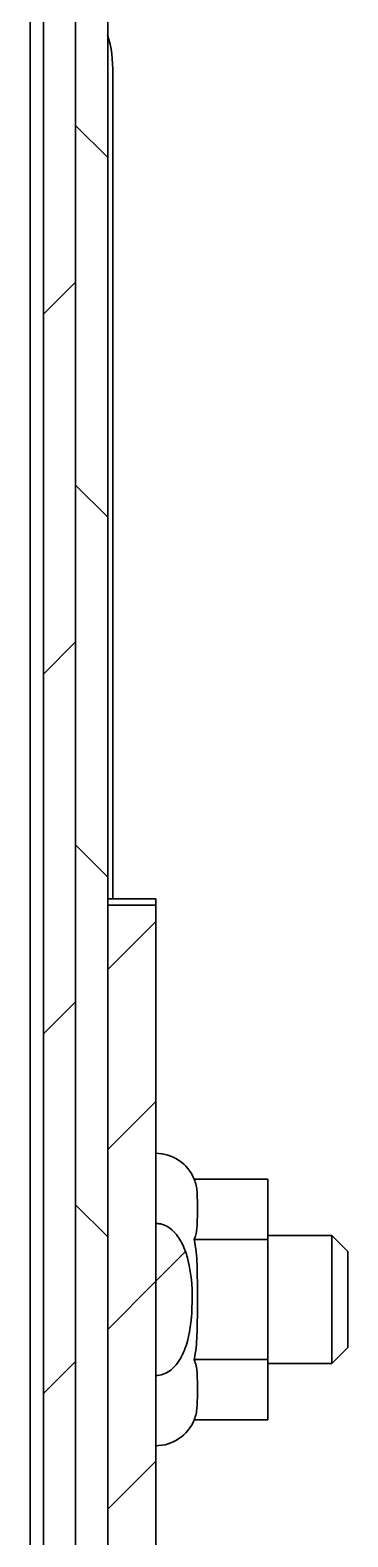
# Paper-space layout 'Blatt1' of a CAD drawing. Header units: millimetres. Extents: x 0 to 1189, y 0 to 841.
# Drawn here: x 416.19 to 420.16, y 618.27 to 637.08 of the extents above; entities that cross this region are included whole.
import ezdxf

# ---------------------------------------------------------------- set-up
doc = ezdxf.new("R2010")
doc.units = ezdxf.units.MM

# ---------------------------------------------------------------- blocks, each defined once
blk = doc.blocks.new('SW_HATCH_0')
at = {"color": 0, "linetype": 'Continuous', "lineweight": 18}
for p, q in [((-1.368, 14.058), (-0.968, 13.658)), ((-1.368, 12.102), (-1.768, 11.702)), ((-1.368, 9.568), (-0.968, 9.168)), ((-1.368, 7.612), (-1.768, 7.212)), ((-1.368, 5.078), (-0.968, 4.678)), ((-0.368, 4.122), (-0.968, 3.522)), ((-1.368, 3.122), (-1.768, 2.722)), ((-0.368, 1.877), (-0.968, 1.277)), ((-1.368, 0.587), (-0.968, 0.187)), ((0, 0), (-0.368, -0.368)), ((-0.368, -0.368), (-0.968, -0.968)), ((-1.368, -1.368), (-1.768, -1.768)), ((-0.368, -2.613), (-0.968, -3.213))]:
    blk.add_line(p, q, dxfattribs=at)

psp = doc.layouts.new('Blatt1')

# ---------------------------------------------------------------- linework, layer by layer
at = {"color": 7, "linetype": 'Continuous', "lineweight": 35}
for p, q in [((416.356, 737.232), (416.356, 417.724)), ((416.756, 737.232), (416.756, 417.615)), ((416.756, 460.032), (416.756, 660.232)), ((417.156, 460.032), (417.156, 660.232)), ((416.187, 614.232), (416.187, 637.232)), ((417.22, 636.532), (417.22, 626.232)), ((417.156, 626.232), (417.756, 626.232)), ((417.756, 626.232), (417.756, 626.153)), ((417.156, 626.153), (417.756, 626.153)), ((417.156, 594.312), (417.156, 626.153)), ((417.756, 594.312), (417.756, 626.153)), ((418.238, 622.734), (419.156, 622.734)), ((419.156, 622.734), (419.156, 621.983)), ((418.276, 622.415), (418.276, 622.301)), ((417.756, 620.282), (417.756, 622.182)), ((418.238, 621.983), (419.156, 621.983)), ((419.956, 622.032), (419.156, 622.032)), ((419.156, 621.983), (419.156, 620.482)), ((420.156, 621.832), (419.956, 622.032)), ((419.956, 620.432), (419.956, 622.032)), ((420.156, 621.832), (420.156, 620.632)), ((418.276, 621.347), (418.276, 621.118)), ((419.956, 620.432), (420.156, 620.632)), ((418.238, 620.482), (419.156, 620.482)), ((419.156, 620.482), (419.156, 619.731)), ((419.156, 620.432), (419.956, 620.432)), ((418.276, 620.164), (418.276, 620.05)), ((418.238, 619.731), (419.156, 619.731))]:
    psp.add_line(p, q, dxfattribs=at)
for centre, radius, start, end in [((415.696, 636.578), 1.524, 358.2714, 16.7538), ((417.756, 622.537), 0.52, 22.1624, 89.9989), ((417.756, 619.927), 0.52, 269.9967, 337.9134)]:
    psp.add_arc(centre, radius, start, end, dxfattribs=at)
for points, knots in [([(418.238, 622.734), (418.246, 622.708), (418.264, 622.656), (418.273, 622.576), (418.276, 622.496), (418.276, 622.442), (418.276, 622.415)], [0, 0, 0, 0, 0.25295, 0.501568, 0.750799, 1, 1, 1, 1]), ([(418.276, 622.301), (418.276, 622.255), (418.276, 622.185), (418.268, 622.092), (418.256, 622.032), (418.243, 621.996), (418.238, 621.983)], [0, 0, 0, 0, 0.431073, 0.647829, 0.868011, 1, 1, 1, 1]), ([(417.756, 620.282), (417.788, 620.286), (417.851, 620.292), (417.95, 620.349), (418.059, 620.465), (418.176, 620.729), (418.224, 621.169), (418.205, 621.596), (418.104, 621.907), (418.02, 622.049), (417.917, 622.139), (417.83, 622.178), (417.776, 622.181), (417.756, 622.182)], [0, 0, 0, 0, 0.041286, 0.08243, 0.14548, 0.246588, 0.453185, 0.717793, 0.797752, 0.878178, 0.930073, 0.97416, 1, 1, 1, 1]), ([(418.238, 621.983), (418.246, 621.931), (418.264, 621.827), (418.273, 621.667), (418.276, 621.507), (418.276, 621.4), (418.276, 621.347)], [0, 0, 0, 0, 0.247503, 0.496839, 0.748353, 1, 1, 1, 1]), ([(418.276, 621.118), (418.276, 621.108), (418.276, 621.048), (418.276, 620.937), (418.272, 620.785), (418.263, 620.633), (418.246, 620.532), (418.238, 620.482)], [0, 0, 0, 0, 0.046184, 0.28381, 0.521504, 0.76013, 1, 1, 1, 1]), ([(418.238, 620.482), (418.246, 620.456), (418.264, 620.405), (418.273, 620.324), (418.276, 620.244), (418.276, 620.19), (418.276, 620.164)], [0, 0, 0, 0, 0.252954, 0.501578, 0.750813, 1, 1, 1, 1]), ([(418.276, 620.05), (418.276, 620.045), (418.276, 620.014), (418.276, 619.959), (418.272, 619.883), (418.263, 619.806), (418.246, 619.756), (418.238, 619.731)], [0, 0, 0, 0, 0.045731, 0.281032, 0.51662, 0.754708, 1, 1, 1, 1])]:
    psp.add_open_spline(points, degree=3, knots=knots, dxfattribs=at)

# ---------------------------------------------------------------- block references
at = {"color": 7, "linetype": 'Continuous', "lineweight": 18}
psp.add_blockref('SW_HATCH_0', (418.124, 621.827), dxfattribs=at)

doc.saveas('drawing.dxf')
